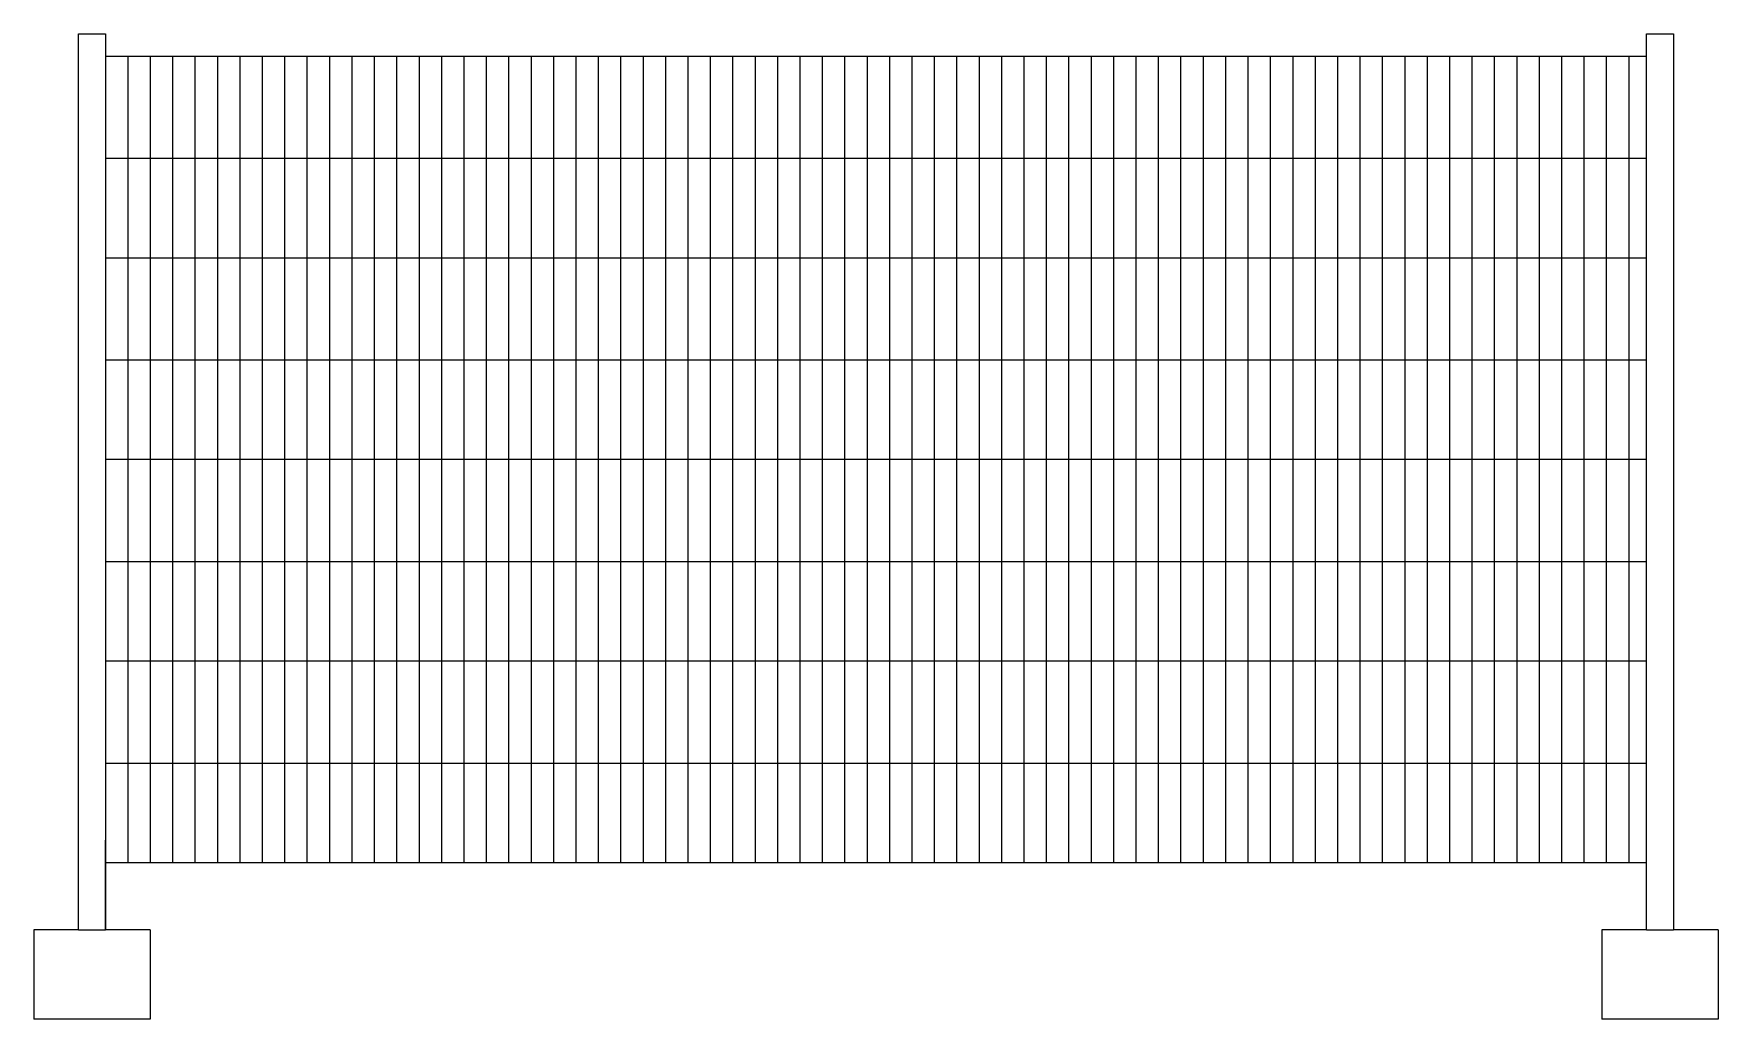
# Model space of a CAD drawing. Header units: metres. Extents: x -3.76 to 0, y 0 to 2.2.
import ezdxf

# ---------------------------------------------------------------- set-up
doc = ezdxf.new("R2010")
doc.units = ezdxf.units.M

msp = doc.modelspace()

# ---------------------------------------------------------------- linework, layer by layer
for p, q in [((-3.66, 0.2), (-3.66, 2.2)), ((-3.66, 2.2), (-3.6, 2.2)), ((-3.6, 2.2), (-3.6, 2.15)), ((-3.6, 2.2), (-3.6, 0.2)), ((-0.16, 2.2), (-0.1, 2.2)), ((-0.16, 0.2), (-0.16, 2.2)), ((-0.1, 2.2), (-0.1, 0.2)), ((-3.6, 2.15), (-0.16, 2.15)), ((-3.6, 1.9721), (-3.6, 1.9221)), ((-3.6, 1.9221), (-0.16, 1.9221)), ((-3.6, 1.75), (-3.6, 1.7)), ((-3.6, 1.7), (-0.16, 1.7)), ((-3.6, 1.5221), (-3.6, 1.4721)), ((-3.6, 1.4721), (-0.16, 1.4721)), ((-3.6, 1.3), (-3.6, 1.25)), ((-3.6, 1.25), (-0.16, 1.25)), ((-3.6, 1.0721), (-3.6, 1.0221)), ((-3.6, 1.0221), (-0.16, 1.0221)), ((-3.6, 0.85), (-3.6, 0.8)), ((-3.6, 0.8), (-0.16, 0.8)), ((-3.6, 0.6221), (-3.6, 0.5721)), ((-3.6, 0.5721), (-0.16, 0.5721)), ((-3.6, 0.2), (-3.6, 0.4)), ((-3.6, 0.4), (-3.6, 0.35)), ((-3.6, 0.35), (-0.16, 0.35)), ((-3.66, 0.2), (-3.76, 0.2)), ((-3.76, 0.2), (-3.76, 0)), ((-3.66, 0.2), (-3.6, 0.2)), ((-3.5, 0.2), (-3.6, 0.2)), ((-3.5, 0.2), (-3.5, 0)), ((-0.26, 0.2), (-0.26, 0)), ((-0.16, 0.2), (-0.26, 0.2)), ((-0.16, 0.2), (-0.1, 0.2)), ((0, 0.2), (-0.1, 0.2)), ((0, 0.2), (0, 0)), ((-3.5, 0), (-3.76, 0)), ((0, 0), (-0.26, 0))]:
    msp.add_line(p, q)
at = {"flags": 128}
for points in [[(-3.6, 2.15), (-3.55, 2.15), (-3.55, 0.35)], [(-3.55, 2.15), (-3.5, 2.15), (-3.5, 0.35)], [(-3.5, 2.15), (-3.45, 2.15), (-3.45, 0.35)], [(-3.45, 2.15), (-3.4, 2.15), (-3.4, 0.35)], [(-3.4, 2.15), (-3.35, 2.15), (-3.35, 0.35)], [(-3.35, 2.15), (-3.3, 2.15), (-3.3, 0.35)], [(-3.3, 2.15), (-3.25, 2.15), (-3.25, 0.35)], [(-3.25, 2.15), (-3.2, 2.15), (-3.2, 0.35)], [(-3.2, 2.15), (-3.15, 2.15), (-3.15, 0.35)], [(-3.15, 2.15), (-3.1, 2.15), (-3.1, 0.35)], [(-3.1, 2.15), (-3.05, 2.15), (-3.05, 0.35)], [(-3.05, 2.15), (-3, 2.15), (-3, 0.35)], [(-3, 2.15), (-2.95, 2.15), (-2.95, 0.35)], [(-2.95, 2.15), (-2.9, 2.15), (-2.9, 0.35)], [(-2.9, 2.15), (-2.85, 2.15), (-2.85, 0.35)], [(-2.85, 2.15), (-2.8, 2.15), (-2.8, 0.35)], [(-2.8, 2.15), (-2.75, 2.15), (-2.75, 0.35)], [(-2.75, 2.15), (-2.7, 2.15), (-2.7, 0.35)], [(-2.7, 2.15), (-2.65, 2.15), (-2.65, 0.35)], [(-2.65, 2.15), (-2.6, 2.15), (-2.6, 0.35)], [(-2.6, 2.15), (-2.55, 2.15), (-2.55, 0.35)], [(-2.55, 2.15), (-2.5, 2.15), (-2.5, 0.35)], [(-2.5, 2.15), (-2.45, 2.15), (-2.45, 0.35)], [(-2.45, 2.15), (-2.4, 2.15), (-2.4, 0.35)], [(-2.4, 2.15), (-2.35, 2.15), (-2.35, 0.35)], [(-2.35, 2.15), (-2.3, 2.15), (-2.3, 0.35)], [(-2.3, 2.15), (-2.25, 2.15), (-2.25, 0.35)], [(-2.25, 2.15), (-2.2, 2.15), (-2.2, 0.35)], [(-2.2, 2.15), (-2.15, 2.15), (-2.15, 0.35)], [(-2.15, 2.15), (-2.1, 2.15), (-2.1, 0.35)], [(-2.1, 2.15), (-2.05, 2.15), (-2.05, 0.35)], [(-2.05, 2.15), (-2, 2.15), (-2, 0.35)], [(-2, 2.15), (-1.95, 2.15), (-1.95, 0.35)], [(-1.95, 2.15), (-1.9, 2.15), (-1.9, 0.35)], [(-1.9, 2.15), (-1.85, 2.15), (-1.85, 0.35)], [(-1.85, 2.15), (-1.8, 2.15), (-1.8, 0.35)], [(-1.8, 2.15), (-1.75, 2.15), (-1.75, 0.35)], [(-1.75, 2.15), (-1.7, 2.15), (-1.7, 0.35)], [(-1.7, 2.15), (-1.65, 2.15), (-1.65, 0.35)], [(-1.65, 2.15), (-1.6, 2.15), (-1.6, 0.35)], [(-1.6, 2.15), (-1.55, 2.15), (-1.55, 0.35)], [(-1.55, 2.15), (-1.5, 2.15), (-1.5, 0.35)], [(-1.5, 2.15), (-1.45, 2.15), (-1.45, 0.35)], [(-1.45, 2.15), (-1.4, 2.15), (-1.4, 0.35)], [(-1.4, 2.15), (-1.35, 2.15), (-1.35, 0.35)], [(-1.35, 2.15), (-1.3, 2.15), (-1.3, 0.35)], [(-1.3, 2.15), (-1.25, 2.15), (-1.25, 0.35)], [(-1.25, 2.15), (-1.2, 2.15), (-1.2, 0.35)], [(-1.2, 2.15), (-1.15, 2.15), (-1.15, 0.35)], [(-1.15, 2.15), (-1.1, 2.15), (-1.1, 0.35)], [(-1.1, 2.15), (-1.05, 2.15), (-1.05, 0.35)], [(-1.05, 2.15), (-1, 2.15), (-1, 0.35)], [(-1, 2.15), (-0.95, 2.15), (-0.95, 0.35)], [(-0.95, 2.15), (-0.9, 2.15), (-0.9, 0.35)], [(-0.9, 2.15), (-0.85, 2.15), (-0.85, 0.35)], [(-0.85, 2.15), (-0.8, 2.15), (-0.8, 0.35)], [(-0.8, 2.15), (-0.75, 2.15), (-0.75, 0.35)], [(-0.75, 2.15), (-0.7, 2.15), (-0.7, 0.35)], [(-0.7, 2.15), (-0.65, 2.15), (-0.65, 0.35)], [(-0.65, 2.15), (-0.6, 2.15), (-0.6, 0.35)], [(-0.6, 2.15), (-0.55, 2.15), (-0.55, 0.35)], [(-0.55, 2.15), (-0.5, 2.15), (-0.5, 0.35)], [(-0.5, 2.15), (-0.45, 2.15), (-0.45, 0.35)], [(-0.45, 2.15), (-0.4, 2.15), (-0.4, 0.35)], [(-0.45, 2.15), (-0.4, 2.15), (-0.4, 0.35)], [(-0.4, 2.15), (-0.35, 2.15), (-0.35, 0.35)], [(-0.4, 2.15), (-0.35, 2.15), (-0.35, 0.35)], [(-0.35, 2.15), (-0.3, 2.15), (-0.3, 0.35)], [(-0.3, 2.15), (-0.25, 2.15), (-0.25, 0.35)], [(-0.25, 2.15), (-0.2, 2.15), (-0.2, 0.35)]]:
    msp.add_lwpolyline(points, dxfattribs=at)

doc.saveas('drawing.dxf')
